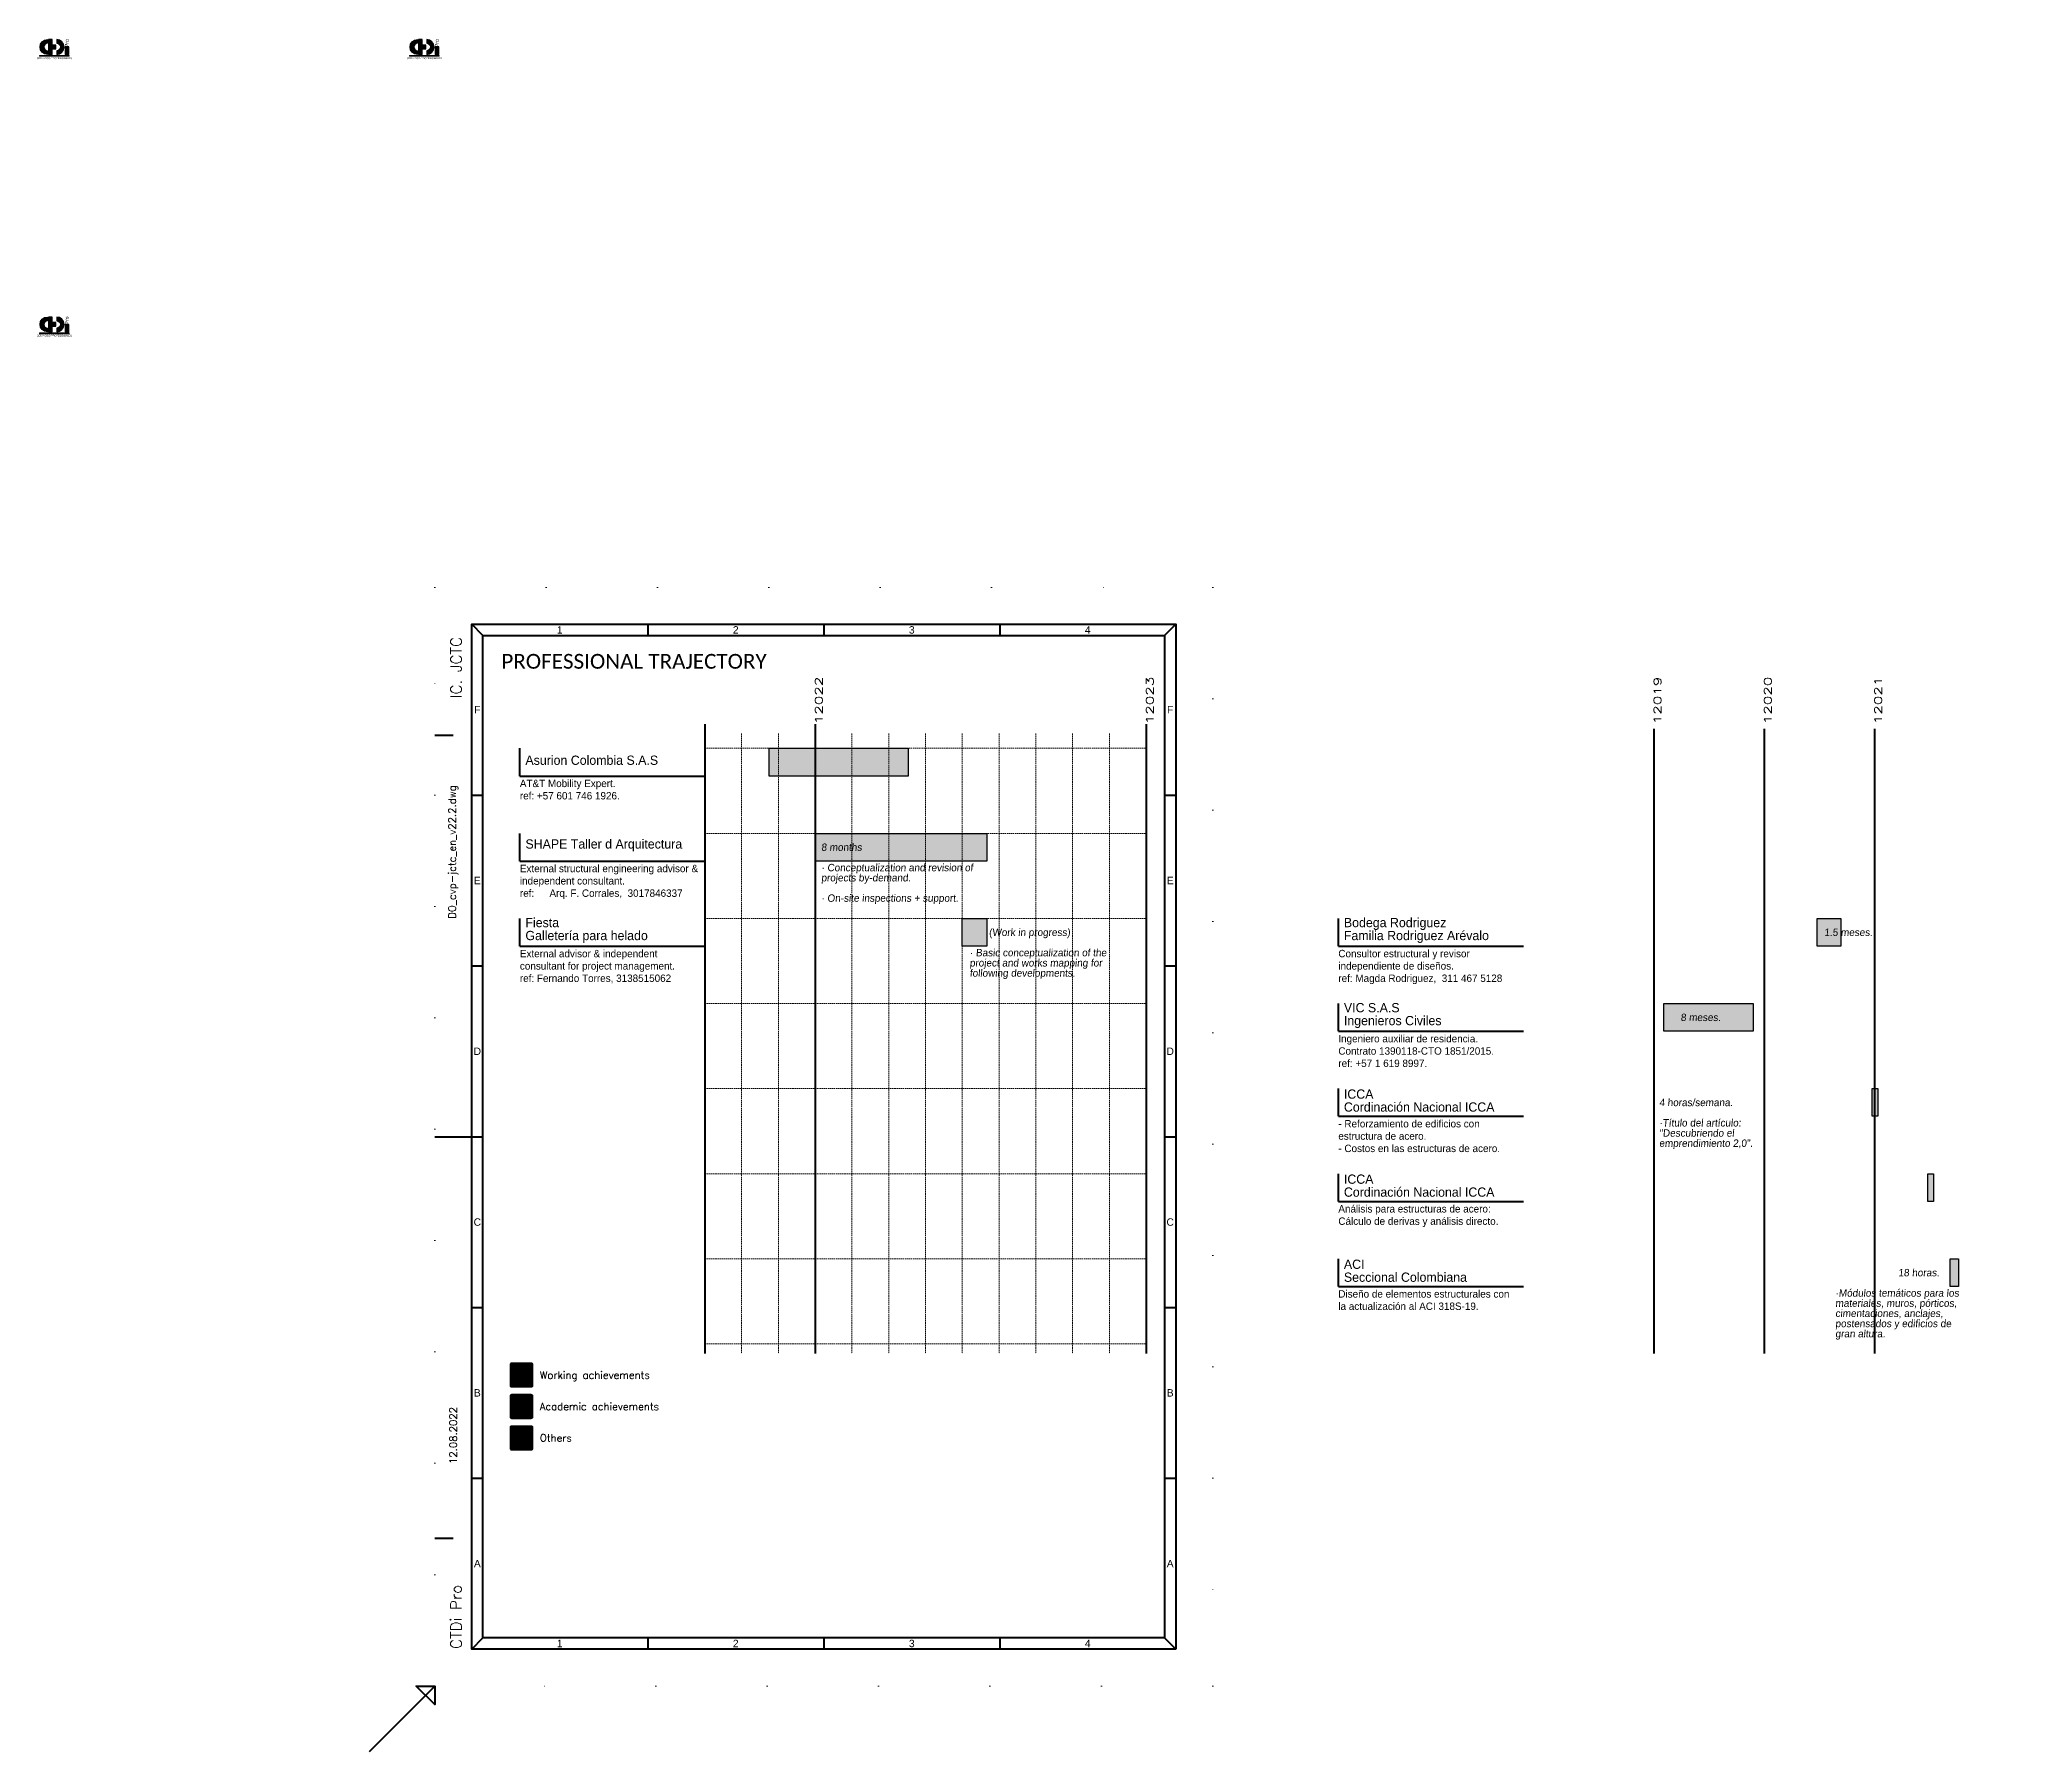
# Paper-space layout 'Trayectoria PRO (5)' of a CAD drawing. Extents: x -114 to 422, y -28 to 435.
import ezdxf
from ezdxf.enums import TextEntityAlignment as Align

# ---------------------------------------------------------------- set-up
doc = ezdxf.new("R2010")
doc.units = 0
doc.linetypes.add('ACAD_ISO07W100', pattern=[3, 0, -3])
doc.linetypes.add('DASHED2', pattern=[0.375, 0.25, -0.125])
doc.layers.get('0').update_dxf_attribs({"color": 255, "plot": 0})
doc.layers.add('G-Title_elements', color=7, linetype='Continuous', lineweight=50, true_color=0x323232)
doc.layers.add('G-Title_layout', color=250, linetype='Continuous', lineweight=50)
doc.styles.add('CTDi Corporate', font='Skia.ttf')
doc.styles.add('CTDi Legend', font='stylu.ttf', dxfattribs={"oblique": 5})
doc.styles.add('CTDi Roman', font='romans.shx')
doc.styles.get("Standard").update_dxf_attribs({"font": 'Candara.ttf'})
doc.styles.add('T1-100', font='Arial.ttf', dxfattribs={"height": 2})

# ---------------------------------------------------------------- blocks, each defined once
blk = doc.blocks.new('CTDi_Logo_GRS')
at = {"layer": 'G-Title_elements', "linetype": 'Continuous', "true_color": 0xcccccc}
h = blk.add_hatch(color=254, dxfattribs=at)
h.dxf.hatch_style = 1
h.paths.add_polyline_path([(-1.875, 1), (-1.875, 2, 1), (-1.875, -2), (-1.875, -1, -1)])
h.paths.add_polyline_path([(0.625, 2), (0.625, 1, -1), (0.625, -1), (0.625, -2, 1)])
at = {"layer": 'G-Title_elements', "linetype": 'Continuous'}
h = blk.add_hatch(color=8, dxfattribs=at)
h.dxf.hatch_style = 1
h.paths.add_polyline_path([(-0.625, 0.5), (-0.625, 2), (-1.625, 2), (-1.625, -2), (-0.625, -2), (-0.625, -0.5), (0.375, -0.5), (0.375, 0.5)])
h = blk.add_hatch(color=8, dxfattribs=at)
h.dxf.hatch_style = 1
h.paths.add_polyline_path([(3.875, 0), (2.875, 0), (2.875, -2), (3.875, -2)])
at = {"layer": 'G-Title_elements', "linetype": 'Continuous', "lineweight": 13}
h = blk.add_hatch(color=250, dxfattribs=at)
h.dxf.hatch_style = 1
h.paths.add_polyline_path([(-4, -2.3), (-4, -2.5), (4, -2.5), (4, -2.3)])
at = {"layer": 'G-Title_elements', "linetype": 'Continuous', "lineweight": 30}
for points in [[(-1.875, -1), (-1.875, -2, -1), (-1.875, 2), (-1.875, 1, 1)], [(0.625, -1), (0.625, -2, 1), (0.625, 2), (0.625, 1, -1)]]:
    blk.add_lwpolyline(points, format="xyb", close=True, dxfattribs=at)
for points in [[(0.375, 0.5), (-0.625, 0.5), (-0.625, 2), (-1.625, 2), (-1.625, -2), (-0.625, -2), (-0.625, -0.5), (0.375, -0.5)], [(3.875, 0), (2.875, 0), (2.875, -2), (3.875, -2)]]:
    blk.add_lwpolyline(points, close=True, dxfattribs=at)
at = {"layer": 'G-Title_elements', "linetype": 'Continuous', "lineweight": 13}
blk.add_lwpolyline([(-4, -2.5), (4, -2.5), (4, -2.3), (-4, -2.3)], close=True, dxfattribs=at)
at = {"layer": 'G-Title_elements', "color": 8, "style": 'CTDi Corporate', "width": 0.9125}
blk.add_text('Pro', height=1.02, rotation=90, dxfattribs=at).set_placement((3.875, -0.061))
at = {"layer": 'G-Title_elements', "color": 250, "linetype": 'Continuous', "lineweight": 13, "style": 'CTDi Corporate', "width": 0.8575}
blk.add_text('SERVICIOS PROFESIONALES', height=0.485, dxfattribs=at).set_placement((0, -2.803), align=Align.TOP_CENTER)
blk = doc.blocks.new('CTDi_Logo_BnW')
at = {"layer": 'G-Title_elements', "linetype": 'Continuous', "true_color": 0xffffff}
h = blk.add_hatch(color=7, dxfattribs=at)
h.dxf.hatch_style = 1
h.paths.add_polyline_path([(-1.875, 1), (-1.875, 2, 1), (-1.875, -2), (-1.875, -1, -1)])
h.paths.add_polyline_path([(0.625, 2), (0.625, 1, -1), (0.625, -1), (0.625, -2, 1)])
at = {"layer": 'G-Title_elements', "linetype": 'Continuous'}
h = blk.add_hatch(color=250, dxfattribs=at)
h.dxf.hatch_style = 1
h.paths.add_polyline_path([(-0.625, 0.5), (-0.625, 2), (-1.625, 2), (-1.625, -2), (-0.625, -2), (-0.625, -0.5), (0.375, -0.5), (0.375, 0.5)])
h = blk.add_hatch(color=250, dxfattribs=at)
h.dxf.hatch_style = 1
h.paths.add_polyline_path([(3.875, 0), (2.875, 0), (2.875, -2), (3.875, -2)])
at = {"layer": 'G-Title_elements', "linetype": 'Continuous', "lineweight": 13}
h = blk.add_hatch(color=250, dxfattribs=at)
h.dxf.hatch_style = 1
h.paths.add_polyline_path([(-4, -2.3), (-4, -2.5), (4, -2.5), (4, -2.3)])
at = {"layer": 'G-Title_elements', "linetype": 'Continuous', "lineweight": 30}
for points in [[(-1.875, -1), (-1.875, -2, -1), (-1.875, 2), (-1.875, 1, 1)], [(0.625, -1), (0.625, -2, 1), (0.625, 2), (0.625, 1, -1)]]:
    blk.add_lwpolyline(points, format="xyb", close=True, dxfattribs=at)
for points in [[(0.375, 0.5), (-0.625, 0.5), (-0.625, 2), (-1.625, 2), (-1.625, -2), (-0.625, -2), (-0.625, -0.5), (0.375, -0.5)], [(3.875, 0), (2.875, 0), (2.875, -2), (3.875, -2)]]:
    blk.add_lwpolyline(points, close=True, dxfattribs=at)
at = {"layer": 'G-Title_elements', "linetype": 'Continuous', "lineweight": 13}
blk.add_lwpolyline([(-4, -2.5), (4, -2.5), (4, -2.3), (-4, -2.3)], close=True, dxfattribs=at)
at = {"layer": 'G-Title_elements', "color": 250, "style": 'CTDi Corporate', "width": 0.9125}
blk.add_text('Pro', height=1.02, rotation=90, dxfattribs=at).set_placement((3.875, -0.061))
at = {"layer": 'G-Title_elements', "color": 250, "linetype": 'Continuous', "lineweight": 13, "style": 'CTDi Corporate', "width": 0.8575}
blk.add_text('SERVICIOS PROFESIONALES', height=0.485, dxfattribs=at).set_placement((0, -2.803), align=Align.TOP_CENTER)
blk = doc.blocks.new('CTDi_Logo_COL')
at = {"layer": 'G-Title_elements', "linetype": 'Continuous', "true_color": 0xc80000}
h = blk.add_hatch(color=12, dxfattribs=at)
h.dxf.hatch_style = 1
h.paths.add_polyline_path([(-1.875, 1), (-1.875, 2, 1), (-1.875, -2), (-1.875, -1, -1)])
h.paths.add_polyline_path([(0.625, 2), (0.625, 1, -1), (0.625, -1), (0.625, -2, 1)])
at = {"layer": 'G-Title_elements', "linetype": 'Continuous'}
h = blk.add_hatch(color=8, dxfattribs=at)
h.dxf.hatch_style = 1
h.paths.add_polyline_path([(-0.625, 0.5), (-0.625, 2), (-1.625, 2), (-1.625, -2), (-0.625, -2), (-0.625, -0.5), (0.375, -0.5), (0.375, 0.5)])
h = blk.add_hatch(color=8, dxfattribs=at)
h.dxf.hatch_style = 1
h.paths.add_polyline_path([(3.875, 0), (2.875, 0), (2.875, -2), (3.875, -2)])
at = {"layer": 'G-Title_elements', "linetype": 'Continuous', "lineweight": 13}
h = blk.add_hatch(color=250, dxfattribs=at)
h.dxf.hatch_style = 1
h.paths.add_polyline_path([(-4, -2.3), (-4, -2.5), (4, -2.5), (4, -2.3)])
at = {"layer": 'G-Title_elements', "linetype": 'Continuous', "lineweight": 30}
for points in [[(-1.875, -1), (-1.875, -2, -1), (-1.875, 2), (-1.875, 1, 1)], [(0.625, -1), (0.625, -2, 1), (0.625, 2), (0.625, 1, -1)]]:
    blk.add_lwpolyline(points, format="xyb", close=True, dxfattribs=at)
for points in [[(0.375, 0.5), (-0.625, 0.5), (-0.625, 2), (-1.625, 2), (-1.625, -2), (-0.625, -2), (-0.625, -0.5), (0.375, -0.5)], [(3.875, 0), (2.875, 0), (2.875, -2), (3.875, -2)]]:
    blk.add_lwpolyline(points, close=True, dxfattribs=at)
at = {"layer": 'G-Title_elements', "linetype": 'Continuous', "lineweight": 13}
blk.add_lwpolyline([(-4, -2.5), (4, -2.5), (4, -2.3), (-4, -2.3)], close=True, dxfattribs=at)
at = {"layer": 'G-Title_elements', "color": 8, "style": 'CTDi Corporate', "width": 0.9125}
blk.add_text('Pro', height=1.02, rotation=90, dxfattribs=at).set_placement((3.875, -0.061))
at = {"layer": 'G-Title_elements', "color": 250, "linetype": 'Continuous', "lineweight": 13, "style": 'CTDi Corporate', "width": 0.86}
blk.add_text('SERVICIOS PROFESIONALES', height=0.485, dxfattribs=at).set_placement((0, -2.803), align=Align.TOP_CENTER)

psp = doc.layouts.new('Trayectoria PRO (5)')

# ---------------------------------------------------------------- hatches: boundary and pattern name
at = {"layer": 'G-Title_elements'}
h = psp.add_hatch(color=151, dxfattribs=at)
h.dxf.hatch_style = 1
h.paths.add_polyline_path([(121.11, 243.49), (121.11, 235.99), (83.54, 235.99), (83.54, 243.49)])
h = psp.add_hatch(color=151, dxfattribs=at)
h.dxf.hatch_style = 1
h.paths.add_polyline_path([(142.44, 220.49), (142.44, 212.99), (96.01, 212.99), (96.01, 220.49)])
h = psp.add_hatch(color=151, dxfattribs=at)
h.dxf.hatch_style = 1
h.paths.add_polyline_path([(142.44, 197.49), (142.44, 189.99), (135.76, 189.99), (135.76, 197.49)])
h = psp.add_hatch(color=151, dxfattribs=at)
h.dxf.hatch_style = 1
h.paths.add_polyline_path([(373.21, 197.49), (373.21, 189.99), (366.77, 189.99), (366.77, 197.49)])
h = psp.add_hatch(color=151, dxfattribs=at)
h.dxf.hatch_style = 1
h.paths.add_polyline_path([(349.52, 174.49), (349.52, 166.99), (325.4, 166.99), (325.4, 174.49)])
h = psp.add_hatch(color=241, dxfattribs=at)
h.dxf.hatch_style = 1
h.paths.add_polyline_path([(383.21, 151.49), (383.21, 143.99), (381.71, 143.99), (381.71, 151.49)])
h = psp.add_hatch(color=241, dxfattribs=at)
h.dxf.hatch_style = 1
h.paths.add_polyline_path([(398.21, 128.49), (398.21, 120.99), (396.71, 120.99), (396.71, 128.49)])
h = psp.add_hatch(color=241, dxfattribs=at)
h.dxf.hatch_style = 1
h.paths.add_polyline_path([(404.96, 105.49), (404.96, 97.99), (402.71, 97.99), (402.71, 105.49)])
h = psp.add_hatch(color=151, dxfattribs=at)
h.dxf.hatch_style = 1
edge = h.paths.add_edge_path()
edge.add_line((14.04, 77.35), (19.2, 77.35))
edge.add_arc((19.2, 76.95), 0.4, 0, 90, ccw=False)
edge.add_line((19.6, 76.95), (19.6, 71.15))
edge.add_arc((19.2, 71.15), 0.4, -90, 0, ccw=False)
edge.add_line((19.2, 70.75), (14.04, 70.75))
edge.add_arc((14.04, 71.15), 0.4, 180, 270, ccw=False)
edge.add_line((13.64, 71.15), (13.64, 76.95))
edge.add_arc((14.04, 76.95), 0.4, 90, 180, ccw=False)
h = psp.add_hatch(color=241, dxfattribs=at)
h.dxf.hatch_style = 1
edge = h.paths.add_edge_path()
edge.add_line((14.04, 68.85), (19.2, 68.85))
edge.add_arc((19.2, 68.45), 0.4, 0, 90, ccw=False)
edge.add_line((19.6, 68.45), (19.6, 62.65))
edge.add_arc((19.2, 62.65), 0.4, 270, 360, ccw=False)
edge.add_line((19.2, 62.25), (14.04, 62.25))
edge.add_arc((14.04, 62.65), 0.4, 180, 270, ccw=False)
edge.add_line((13.64, 62.65), (13.64, 68.45))
edge.add_arc((14.04, 68.45), 0.4, 90, 180, ccw=False)
h = psp.add_hatch(color=31, dxfattribs=at)
h.dxf.hatch_style = 1
edge = h.paths.add_edge_path()
edge.add_line((14.04, 60.35), (19.2, 60.35))
edge.add_arc((19.2, 59.95), 0.4, 0, 90, ccw=False)
edge.add_line((19.6, 59.95), (19.6, 54.15))
edge.add_arc((19.2, 54.15), 0.4, 270, 360, ccw=False)
edge.add_line((19.2, 53.75), (14.04, 53.75))
edge.add_arc((14.04, 54.15), 0.4, 180, 270, ccw=False)
edge.add_line((13.64, 54.15), (13.64, 59.95))
edge.add_arc((14.04, 59.95), 0.4, 90, 180, ccw=False)

# ---------------------------------------------------------------- linework, layer by layer
for p, q in [((6.2, 273.99), (3.2, 276.99)), ((50.76, 276.99), (50.76, 273.99)), ((98.32, 276.99), (98.32, 273.99)), ((145.89, 276.99), (145.89, 273.99)), ((190.45, 273.99), (193.45, 276.99)), ((-6.8, 246.99), (-1.8, 246.99)), ((96.01, 249.99), (96.01, 79.85)), ((185.45, 249.99), (185.45, 79.85)), ((3.2, 230.83), (6.2, 230.83)), ((190.45, 230.83), (193.45, 230.83)), ((3.2, 184.66), (6.2, 184.66)), ((190.45, 184.66), (193.45, 184.66)), ((-6.8, 138.49), (3.2, 138.49)), ((3.2, 138.49), (6.2, 138.49)), ((190.45, 138.49), (193.45, 138.49)), ((3.2, 92.33), (6.2, 92.33)), ((190.45, 92.33), (193.45, 92.33)), ((3.2, 46.16), (6.2, 46.16)), ((190.45, 46.16), (193.45, 46.16)), ((-6.8, 29.99), (-1.8, 29.99)), ((3.2, -0.01), (6.2, 2.99)), ((50.76, 2.99), (50.76, -0.01)), ((98.32, 2.99), (98.32, -0.01)), ((145.89, 2.99), (145.89, -0.01)), ((190.45, 2.99), (193.45, -0.01))]:
    psp.add_line(p, q, dxfattribs=at)
at = {"layer": 'G-Title_elements', "lineweight": 50}
psp.add_line((66.2, 249.99), (66.2, 79.85), dxfattribs=at)
at = {"layer": 'G-Title_elements', "color": 254, "linetype": 'DASHED2', "lineweight": 15, "ltscale": 1.5, "true_color": 0xcccccc}
for p, q in [((76.14, 247.49), (76.14, 79.85)), ((86.07, 247.49), (86.07, 79.85)), ((105.95, 247.49), (105.95, 79.85)), ((115.89, 247.49), (115.89, 79.85)), ((125.82, 247.49), (125.82, 79.85)), ((135.76, 247.49), (135.76, 79.85)), ((145.7, 247.49), (145.7, 79.85)), ((155.64, 247.49), (155.64, 79.85)), ((165.57, 247.49), (165.57, 79.85)), ((175.51, 247.49), (175.51, 79.85)), ((66.2, 243.49), (185.45, 243.49)), ((66.2, 220.49), (185.45, 220.49)), ((66.2, 197.49), (185.45, 197.49)), ((66.2, 174.49), (185.45, 174.49)), ((66.2, 151.49), (185.45, 151.49)), ((66.2, 128.49), (185.45, 128.49)), ((66.2, 105.49), (185.45, 105.49)), ((66.2, 82.49), (185.45, 82.49))]:
    psp.add_line(p, q, dxfattribs=at)
at = {"layer": 'G-Title_elements', "color": 254, "linetype": 'Continuous', "lineweight": 50, "ltscale": 1.5, "true_color": 0xcccccc}
for p, q in [((322.65, 248.74), (322.65, 79.85)), ((352.46, 248.74), (352.46, 79.85)), ((382.27, 248.74), (382.27, 79.85))]:
    psp.add_line(p, q, dxfattribs=at)
at = {"layer": 'G-Title_elements', "color": 254, "linetype": 'ACAD_ISO07W100', "lineweight": 0, "ltscale": 10}
psp.add_lwpolyline([(203.45, -10.01), (-6.8, -10.01), (-6.8, 286.99), (203.45, 286.99)], close=True, dxfattribs=at)
at = {"layer": 'G-Title_elements'}
for points in [[(193.45, -0.01), (3.2, -0.01), (3.2, 276.99), (193.45, 276.99)], [(190.45, 2.99), (6.2, 2.99), (6.2, 273.99), (190.45, 273.99)], [(-24.48, -27.68), (-6.8, -10.01), (-6.8, -15.01), (-11.8, -10.01), (-6.8, -10.01)]]:
    psp.add_lwpolyline(points, close=True, dxfattribs=at)
at = {"layer": 'G-Title_elements', "color": 8, "linetype": 'Continuous', "lineweight": 25, "true_color": 0x808080}
for points in [[(121.11, 243.49), (121.11, 235.99), (83.54, 235.99), (83.54, 243.49)], [(142.44, 220.49), (142.44, 212.99), (96.01, 212.99), (96.01, 220.49)], [(142.44, 197.49), (142.44, 189.99), (135.76, 189.99), (135.76, 197.49)], [(373.21, 197.49), (373.21, 189.99), (366.77, 189.99), (366.77, 197.49)], [(349.52, 174.49), (349.52, 166.99), (325.4, 166.99), (325.4, 174.49)], [(383.21, 151.49), (383.21, 143.99), (381.71, 143.99), (381.71, 151.49)], [(398.21, 128.49), (398.21, 120.99), (396.71, 120.99), (396.71, 128.49)], [(404.96, 105.49), (404.96, 97.99), (402.71, 97.99), (402.71, 105.49)]]:
    psp.add_lwpolyline(points, close=True, dxfattribs=at)
for points in [[(14.04, 77.35), (19.2, 77.35, -0.414214), (19.6, 76.95), (19.6, 71.15, -0.414214), (19.2, 70.75), (14.04, 70.75, -0.414214), (13.64, 71.15), (13.64, 76.95, -0.414214)], [(14.04, 68.85), (19.2, 68.85, -0.414214), (19.6, 68.45), (19.6, 62.65, -0.414214), (19.2, 62.25), (14.04, 62.25, -0.414214), (13.64, 62.65), (13.64, 68.45, -0.414214)], [(14.04, 60.35), (19.2, 60.35, -0.414214), (19.6, 59.95), (19.6, 54.15, -0.414214), (19.2, 53.75), (14.04, 53.75, -0.414214), (13.64, 54.15), (13.64, 59.95, -0.414214)]]:
    psp.add_lwpolyline(points, format="xyb", close=True, dxfattribs=at)
at = {"layer": 'G-Title_layout', "color": 142, "lineweight": 100}
for p, q in [((16.2, 235.99), (16.2, 243.49)), ((16.2, 212.99), (16.2, 220.49)), ((16.2, 189.99), (16.2, 197.49)), ((237.4, 189.99), (237.4, 197.49)), ((237.4, 166.99), (237.4, 174.49)), ((237.4, 143.99), (237.4, 151.49)), ((237.4, 120.99), (237.4, 128.49)), ((237.4, 97.99), (237.4, 105.49))]:
    psp.add_line(p, q, dxfattribs=at)
at = {"layer": 'G-Title_layout', "color": 62, "lineweight": 100}
for p, q in [((16.2, 235.99), (66.2, 235.99)), ((16.2, 212.99), (66.2, 212.99)), ((16.2, 189.99), (66.2, 189.99)), ((237.4, 189.99), (287.4, 189.99)), ((237.4, 166.99), (287.4, 166.99)), ((237.4, 143.99), (287.4, 143.99)), ((237.4, 120.99), (287.4, 120.99)), ((237.4, 97.99), (287.4, 97.99))]:
    psp.add_line(p, q, dxfattribs=at)

# ---------------------------------------------------------------- block references
for name, p in [('CTDi_Logo_COL', (-109.6, 433.06)), ('CTDi_Logo_BnW', (-9.6, 433.06)), ('CTDi_Logo_GRS', (-109.6, 358.06))]:
    psp.add_blockref(name, p)

# ---------------------------------------------------------------- texts
at = {"layer": 'G-Title_elements', "style": 'T1-100'}
for s, p in [('1', (26.98, 275.49)), ('2', (74.54, 275.49)), ('3', (122.11, 275.49)), ('4', (169.67, 275.49)), ('F', (4.7, 253.91)), ('F', (191.95, 253.91)), ('E', (4.7, 207.74)), ('E', (191.95, 207.74)), ('D', (4.7, 161.58)), ('D', (191.95, 161.58)), ('C', (4.7, 115.41)), ('C', (191.95, 115.41)), ('B', (4.7, 69.24)), ('B', (191.95, 69.24)), ('A', (4.7, 23.08)), ('A', (191.95, 23.08)), ('1', (26.98, 1.49)), ('2', (74.54, 1.49)), ('3', (122.11, 1.49)), ('4', (169.67, 1.49))]:
    psp.add_text(s, height=2, dxfattribs=at).set_placement(p, align=Align.MIDDLE_CENTER)
at = {"layer": 'G-Title_elements', "color": 8, "lineweight": 25, "true_color": 0x808080, "style": 'CTDi Roman', "width": 1.5}
for s, p in [('12022', (96.01, 249.99)), ('12023', (185.45, 249.99)), ('12019', (322.65, 249.99)), ('12020', (352.46, 249.99)), ('12021', (382.27, 249.99))]:
    psp.add_text(s, height=2, rotation=90, dxfattribs=at).set_placement(p, align=Align.TOP_LEFT)
at = {"layer": 'G-Title_elements', "color": 8, "lineweight": 25, "true_color": 0x808080, "style": 'CTDi Roman'}
for s, p in [('Working achievements', (21.58, 74.05)), ('Academic achievements', (21.58, 65.55)), ('Others', (21.58, 57.05))]:
    psp.add_text(s, height=2, dxfattribs=at).set_placement(p, align=Align.MIDDLE_LEFT)
at = {"layer": 'G-Title_elements', "color": 0, "char_height": 3, "attachment_point": 1, "rotation": 90, "style": 'CTDi Roman'}
for s, insert, width in [('IC. JCTC', (-2.55, 256.99), 27.5285), ('CTDi Pro', (-2.55, -0.01), 30)]:
    psp.add_mtext(s, dxfattribs=dict(at, insert=insert, width=width))
at = {"layer": 'G-Title_elements', "color": 0, "lineweight": 25, "char_height": 2, "rotation": 90, "style": 'CTDi Roman'}
for s, insert, width, attachment_point in [('DO_cvp-jctc_en_v22.2.dwg', (-1.8, 233.49), 186.8672, 6), ('12.08.2022', (-1.8, 49.99), 54.1433, 4)]:
    psp.add_mtext(s, dxfattribs=dict(at, insert=insert, width=width, attachment_point=attachment_point))
at = {"layer": 'G-Title_elements', "color": 8, "lineweight": 30, "true_color": 0x808080, "char_height": 2, "attachment_point": 1, "style": 'CTDi Corporate'}
for s, width, insert in [('AT&T Mobility Expert.\\Pref: +57 601 746 1926.', 48.6949, (16.2, 234.99)), ('External structural engineering advisor & independent consultant. \\Pref:^IArq. F. Corrales,  3017846337', 49.6428, (16.2, 211.99)), ('External advisor & independent consultant for project management.\\Pref: Fernando Torres, 3138515062', 48.6949, (16.2, 188.99)), ('Consultor estructural y revisor independiente de diseños.\\Pref: Magda Rodriguez,  311 467 5128', 48.6949, (237.4, 188.99)), ('Ingeniero auxiliar de residencia.\\PContrato 1390118-CTO 1851/2015.\\Pref: +57 1 619 8997.', 48.6949, (237.4, 165.99)), ('- Reforzamiento de edificios con estructura de acero.^J- Costos en las estructuras de acero.', 48.6949, (237.4, 142.99)), ('Análisis para estructuras de acero: Cálculo de derivas y análisis directo.', 48.6949, (237.4, 119.99)), ('Diseño de elementos estructurales con la actualización al ACI 318S-19.', 48.6949, (237.4, 96.99))]:
    psp.add_mtext_dynamic_manual_height_columns(s, width=width, gutter_width=5, heights=[14.5], dxfattribs=dict(at, insert=insert))
at = {"layer": 'G-Title_elements', "color": 18, "lineweight": 25, "true_color": 0x000000, "char_height": 2, "attachment_point": 1, "line_spacing_factor": 0.825, "style": 'CTDi Legend'}
for s, width, heights, insert in [('8 months\\P\\P· Conceptualization and revision of projects by-demand.\\P\\P· On-site inspections + support.', 44.124, [25.81], (97.64, 217.74)), ('       (Work in progress)\\P\\P· Basic conceptualization of the project and works mapping for following developments.', 42.9159, [25.81], (137.76, 194.74)), ('1.5 meses.', 26.875, [5.25], (368.71, 194.74)), ('8 meses.', 74.6393, [20.25], (329.9, 171.74)), ('4 horas/semana.\\P\\P·Título del artículo: "Descubriendo el emprendimiento 2,0".', 33.603, [25.81], (324.11, 148.74)), ('18 horas.', 26.875, [5.25], (388.71, 102.74)), ('\\P\\P·Módulos temáticos para los materiales, muros, pórticos, cimentaciones, anclajes, postensados y edificios de gran altura.', 34.1058, [25.81], (371.71, 102.74))]:
    psp.add_mtext_dynamic_manual_height_columns(s, width=width, gutter_width=8.75, heights=heights, dxfattribs=dict(at, insert=insert))
at = {"layer": 'G-Title_layout'}
psp.add_text('PROFESSIONAL TRAJECTORY', height=4, dxfattribs=at).set_placement((11.2, 268.99), align=Align.TOP_LEFT)
at = {"layer": 'G-Title_layout', "color": 18, "lineweight": 60, "true_color": 0x000000, "char_height": 2.5, "attachment_point": 4, "line_spacing_factor": 0.84, "style": 'CTDi Corporate'}
for s, insert in [('Asurion Colombia S.A.S', (17.7, 240.24)), ('SHAPE Taller d Arquitectura', (17.7, 217.24)), ('Fiesta\\PGalletería para helado', (17.7, 194.24)), ('Bodega Rodriguez^JFamilia Rodriguez Arévalo', (238.9, 194.24)), ('VIC S.A.S\\PIngenieros Civiles', (238.9, 171.24)), ('ICCA\\PCordinación Nacional ICCA', (238.9, 148.24)), ('ICCA\\PCordinación Nacional ICCA', (238.9, 125.24)), ('ACI^JSeccional Colombiana', (238.9, 102.24))]:
    psp.add_mtext(s, dxfattribs=dict(at, insert=insert))

doc.saveas('drawing.dxf')
